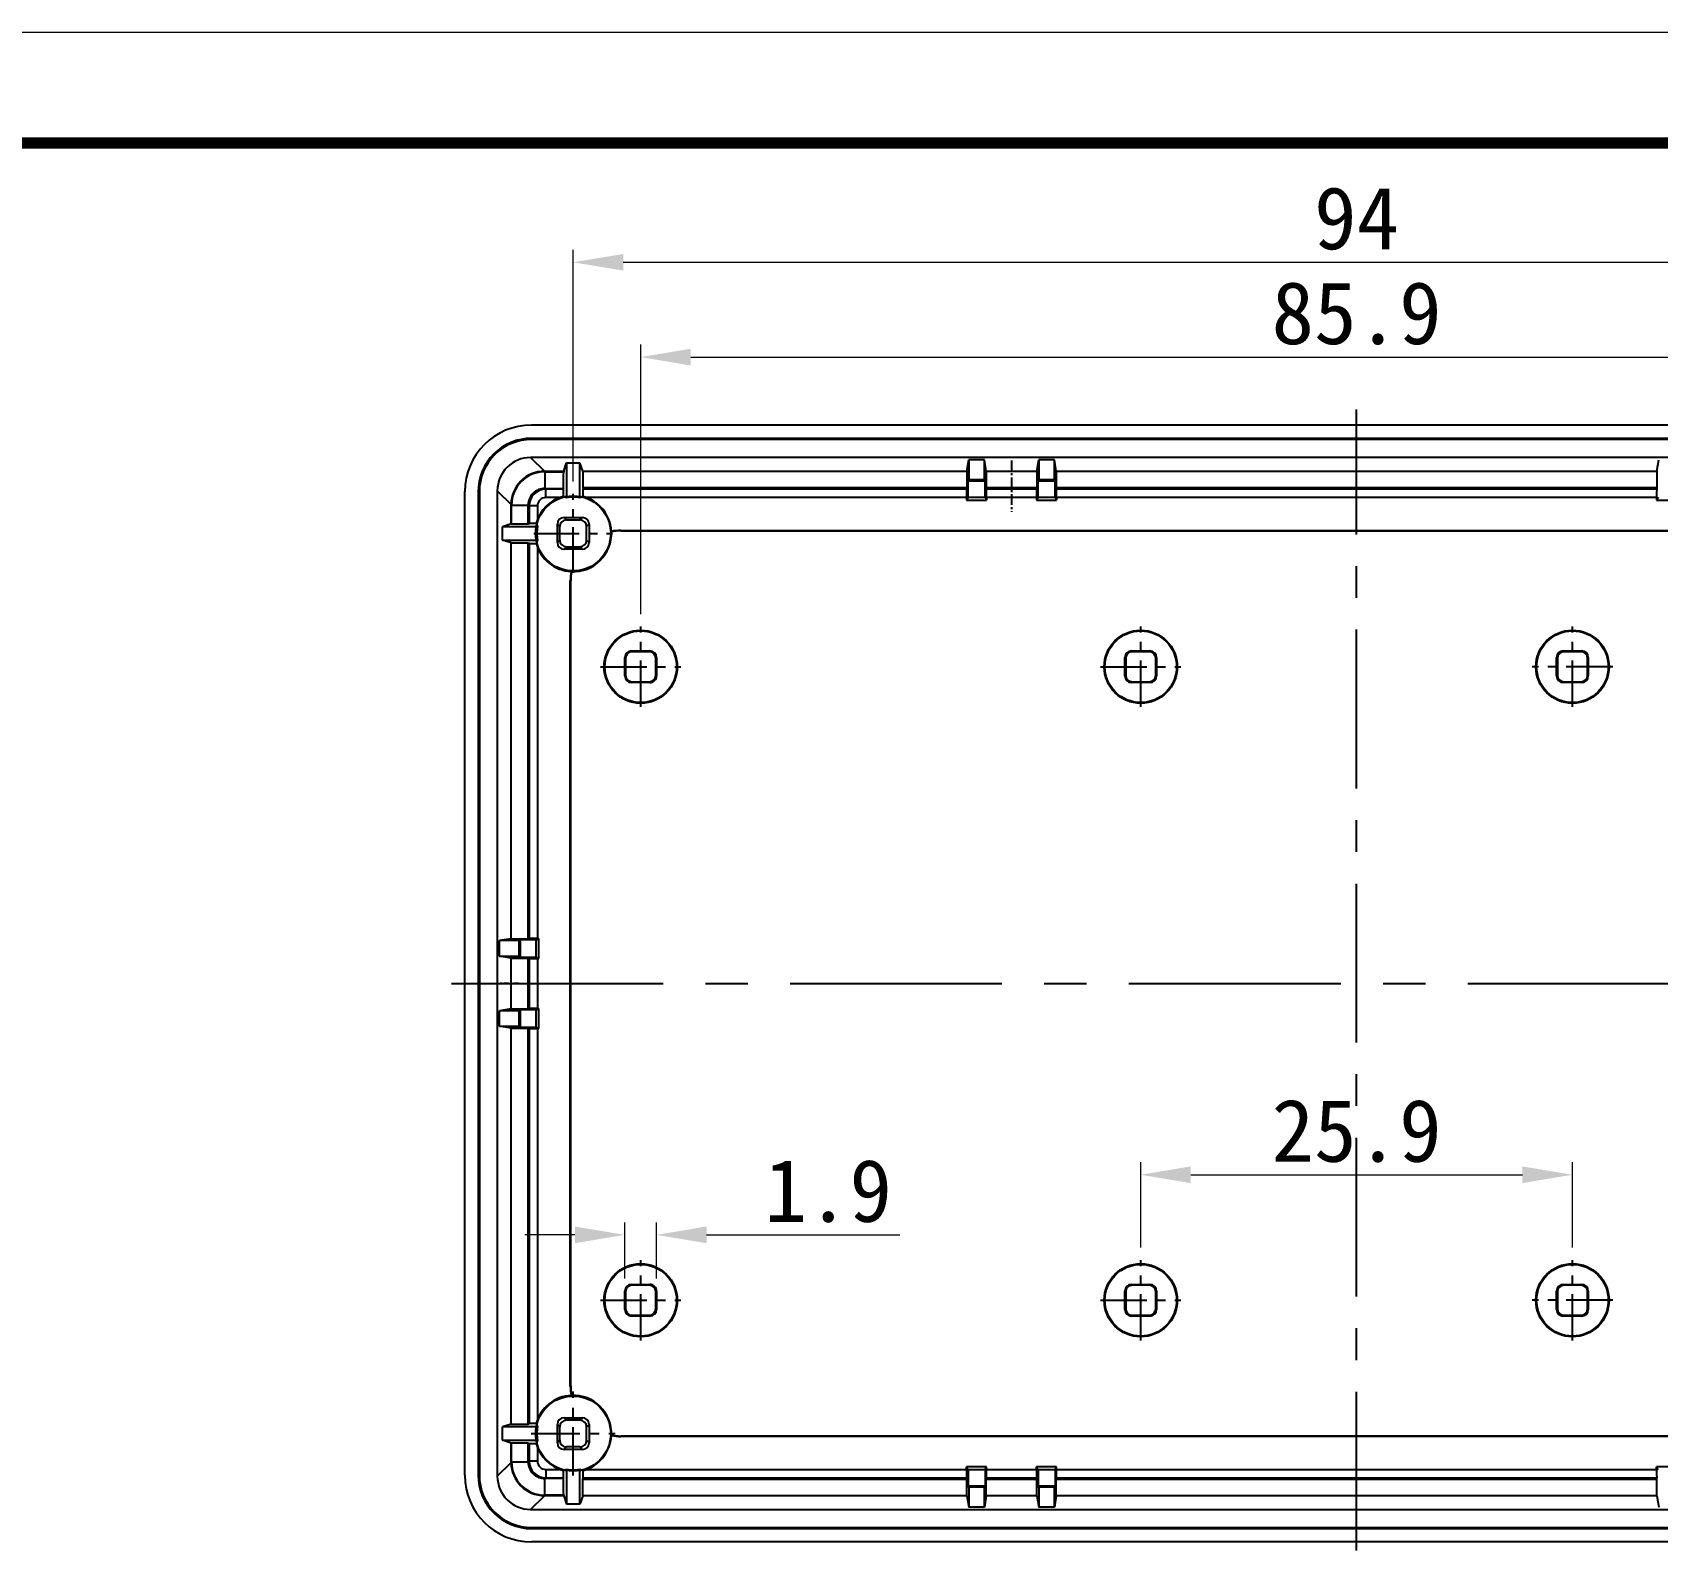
# Model space of a CAD drawing. Header units: millimetres. Extents: x 1396 to 1781, y -411 to -144.
# Drawn here: x 1600.2 to 1697.7, y -235.1 to -143.7 of the extents above; entities that cross this region are included whole.
import ezdxf

# ---------------------------------------------------------------- set-up
doc = ezdxf.new("R2010")
doc.units = ezdxf.units.MM
doc.linetypes.add('CENTER', pattern=[50.8, 31.75, -6.35, 6.35, -6.35])
doc.layers.add('dim', color=82, linetype='Continuous', lineweight=9)
doc.layers.add('from', color=7, linetype='Continuous', lineweight=13)
doc.styles.add('宋体', font='SimSun.ttf')
doc.dimstyles.new('YanXiu', dxfattribs={"dimscale": 1.5, "dimtxt": 2.5, "dimasz": 2.2, "dimexe": 0.65, "dimexo": 0.65, "dimgap": 0.5, "dimtad": 1, "dimdsep": 46, "dimtxsty": '宋体', "dimcen": 0, "dimclrd": 3, "dimclre": 3, "dimclrt": 3, "dimazin": 2, "dimtfac": 1, "dimtofl": 0, "dimtmove": 0, "dimatfit": 3, "dimfxl": 1, "dimlwd": 5, "dimlwe": 5, "dimarcsym": 0})

# ---------------------------------------------------------------- blocks, each defined once
blk = doc.blocks.new('*D11')
at = {"layer": 'Defpoints', "color": 0}
for p in [(1722.574, -163.16), (1636.674, -179.32), (1722.574, -179.32)]:
    blk.add_point(p, dxfattribs=at)
at = {"layer": 'dim', "color": 3, "lineweight": 5}
for p, q in [((1636.674, -178.57), (1636.674, -162.41)), ((1722.574, -178.57), (1722.574, -162.41)), ((1639.674, -163.16), (1719.574, -163.16))]:
    blk.add_line(p, q, dxfattribs=at)
at = {"layer": 'dim', "color": 3}
for points in [[(1639.674, -162.66), (1639.674, -163.66), (1636.674, -163.16)], [(1719.574, -162.66), (1719.574, -163.66), (1722.574, -163.16)]]:
    blk.add_solid(points, dxfattribs=at)
at = {"layer": 'dim', "color": 3, "insert": (1679.624, -160.535), "char_height": 3.75, "attachment_point": 5, "style": '宋体'}
blk.add_mtext('85.9', dxfattribs=at)
blk = doc.blocks.new('*D12')
at = {"layer": 'Defpoints', "color": 0}
for p in [(1637.624, -215.811), (1635.724, -219.183), (1637.624, -219.183)]:
    blk.add_point(p, dxfattribs=at)
at = {"layer": 'dim', "color": 3, "lineweight": 5}
for p, q in [((1635.724, -218.433), (1635.724, -215.061)), ((1637.624, -218.433), (1637.624, -215.061)), ((1632.724, -215.811), (1629.724, -215.811)), ((1640.624, -215.811), (1652.227, -215.811))]:
    blk.add_line(p, q, dxfattribs=at)
at = {"layer": 'dim', "color": 3}
for points in [[(1632.724, -215.311), (1632.724, -216.311), (1635.724, -215.811)], [(1640.624, -215.311), (1640.624, -216.311), (1637.624, -215.811)]]:
    blk.add_solid(points, dxfattribs=at)
at = {"layer": 'dim', "color": 3, "insert": (1647.925, -213.186), "char_height": 3.75, "attachment_point": 5, "style": '宋体'}
blk.add_mtext('1.9', dxfattribs=at)
blk = doc.blocks.new('*D17')
at = {"layer": 'Defpoints', "color": 0}
for p in [(1726.624, -157.469), (1632.624, -171.368), (1726.624, -171.209)]:
    blk.add_point(p, dxfattribs=at)
at = {"layer": 'dim', "color": 3, "lineweight": 5}
for p, q in [((1632.624, -170.618), (1632.624, -156.72)), ((1726.624, -170.46), (1726.624, -156.72)), ((1635.624, -157.469), (1723.624, -157.469))]:
    blk.add_line(p, q, dxfattribs=at)
at = {"layer": 'dim', "color": 3}
for points in [[(1635.624, -156.969), (1635.624, -157.969), (1632.624, -157.469)], [(1723.624, -156.969), (1723.624, -157.969), (1726.624, -157.469)]]:
    blk.add_solid(points, dxfattribs=at)
at = {"layer": 'dim', "color": 3, "insert": (1679.624, -154.845), "char_height": 3.75, "attachment_point": 5, "style": '宋体'}
blk.add_mtext('94', dxfattribs=at)
blk = doc.blocks.new('*D26')
at = {"layer": 'Defpoints', "color": 0}
for p in [(1692.574, -212.207), (1666.674, -217.32), (1692.574, -217.32)]:
    blk.add_point(p, dxfattribs=at)
at = {"layer": 'dim', "color": 3, "lineweight": 5}
for p, q in [((1666.674, -216.57), (1666.674, -211.457)), ((1692.574, -216.57), (1692.574, -211.457)), ((1669.674, -212.207), (1689.574, -212.207))]:
    blk.add_line(p, q, dxfattribs=at)
at = {"layer": 'dim', "color": 3}
for points in [[(1669.674, -211.707), (1669.674, -212.707), (1666.674, -212.207)], [(1689.574, -211.707), (1689.574, -212.707), (1692.574, -212.207)]]:
    blk.add_solid(points, dxfattribs=at)
at = {"layer": 'dim', "color": 3, "insert": (1679.624, -209.582), "char_height": 3.75, "attachment_point": 5, "style": '宋体'}
blk.add_mtext('25.9', dxfattribs=at)

msp = doc.modelspace()

# ---------------------------------------------------------------- linework, layer by layer
at = {"color": 1, "linetype": 'CENTER', "ltscale": 0.3}
msp.add_line((1679.624, -234.751), (1679.624, -166.309), dxfattribs=at)
at = {"color": 7, "linetype": 'Continuous'}
for p, q in [((1729.125, -167.233), (1630.122, -167.233)), ((1630.124, -168.033), (1630.124, -168.103)), ((1729.124, -168.033), (1630.124, -168.033)), ((1729.124, -168.103), (1630.124, -168.103)), ((1630.071, -169.181), (1630.899, -170.008)), ((1729.176, -169.181), (1630.071, -169.181)), ((1632.053, -170.008), (1632.224, -169.495)), ((1632.224, -169.495), (1632.224, -171.594)), ((1632.224, -169.495), (1633.024, -169.495)), ((1633.024, -171.594), (1633.024, -169.495)), ((1633.195, -170.008), (1633.024, -169.495)), ((1656.239, -170.008), (1656.355, -169.312)), ((1656.355, -169.312), (1656.355, -170.516)), ((1657.293, -169.312), (1656.355, -169.312)), ((1657.293, -170.516), (1657.293, -169.312)), ((1657.409, -170.008), (1657.293, -169.312)), ((1660.439, -170.008), (1660.555, -169.312)), ((1660.555, -169.312), (1660.555, -170.516)), ((1661.493, -169.312), (1660.555, -169.312)), ((1661.493, -170.516), (1661.493, -169.312)), ((1661.609, -170.008), (1661.493, -169.312)), ((1697.639, -170.008), (1697.755, -169.312)), ((1630.899, -170.008), (1632.053, -170.008)), ((1630.925, -170.034), (1630.925, -171.034)), ((1630.925, -170.034), (1632.053, -170.034)), ((1632.053, -170.008), (1632.053, -170.034)), ((1633.195, -170.008), (1633.195, -171.009)), ((1633.195, -170.008), (1656.239, -170.008)), ((1656.239, -170.008), (1656.239, -171.009)), ((1656.355, -170.516), (1656.311, -170.603)), ((1656.311, -171.559), (1656.311, -170.603)), ((1657.336, -170.603), (1656.311, -170.603)), ((1657.293, -170.516), (1656.355, -170.516)), ((1657.293, -170.516), (1657.336, -170.603)), ((1657.336, -171.559), (1657.336, -170.603)), ((1657.409, -170.008), (1657.409, -171.009)), ((1657.409, -170.008), (1660.439, -170.008)), ((1660.439, -170.008), (1660.439, -171.009)), ((1660.555, -170.516), (1660.511, -170.603)), ((1660.511, -171.559), (1660.511, -170.603)), ((1661.536, -170.603), (1660.511, -170.603)), ((1661.493, -170.516), (1660.555, -170.516)), ((1661.493, -170.516), (1661.536, -170.603)), ((1661.536, -171.559), (1661.536, -170.603)), ((1661.609, -170.008), (1661.609, -171.009)), ((1661.609, -170.008), (1697.639, -170.008)), ((1697.639, -170.008), (1697.639, -171.009)), ((1626.124, -230.234), (1626.124, -171.231)), ((1626.924, -171.233), (1626.924, -230.233)), ((1626.924, -171.233), (1626.994, -171.233)), ((1626.994, -171.233), (1626.994, -230.233)), ((1628.072, -171.18), (1628.072, -230.285)), ((1628.072, -171.18), (1628.899, -172.008)), ((1630.925, -171.034), (1630.976, -171.085)), ((1630.925, -171.034), (1632.044, -171.034)), ((1630.976, -171.585), (1630.976, -171.085)), ((1632.027, -171.085), (1630.976, -171.085)), ((1632.044, -171.034), (1632.027, -171.085)), ((1633.195, -171.009), (1633.22, -171.085)), ((1656.239, -171.009), (1633.195, -171.009)), ((1656.226, -171.085), (1633.22, -171.085)), ((1656.311, -171.559), (1656.224, -171.733)), ((1656.239, -171.009), (1656.226, -171.085)), ((1656.311, -171.559), (1657.336, -171.559)), ((1657.336, -171.559), (1657.424, -171.733)), ((1657.409, -171.009), (1657.422, -171.085)), ((1660.439, -171.009), (1657.409, -171.009)), ((1660.426, -171.085), (1657.422, -171.085)), ((1660.511, -171.559), (1660.424, -171.733)), ((1660.439, -171.009), (1660.426, -171.085)), ((1660.511, -171.559), (1661.536, -171.559)), ((1661.536, -171.559), (1661.624, -171.733)), ((1661.609, -171.009), (1661.622, -171.085)), ((1697.639, -171.009), (1661.609, -171.009)), ((1697.626, -171.085), (1661.622, -171.085)), ((1697.711, -171.559), (1697.624, -171.733)), ((1697.639, -171.009), (1697.626, -171.085)), ((1628.899, -173.162), (1628.899, -172.008)), ((1628.925, -173.162), (1628.925, -172.034)), ((1628.925, -172.034), (1629.925, -172.034)), ((1629.925, -173.153), (1629.925, -172.034)), ((1629.925, -172.034), (1629.976, -172.085)), ((1629.976, -172.085), (1629.976, -173.136)), ((1630.476, -172.085), (1629.976, -172.085)), ((1630.476, -172.085), (1630.476, -172.919)), ((1631.81, -171.585), (1630.976, -171.585)), ((1656.224, -171.585), (1633.437, -171.585)), ((1656.224, -171.585), (1656.224, -171.733)), ((1656.224, -171.733), (1657.424, -171.733)), ((1657.424, -171.585), (1657.424, -171.733)), ((1660.424, -171.585), (1657.424, -171.585)), ((1660.424, -171.585), (1660.424, -171.733)), ((1660.424, -171.733), (1661.624, -171.733)), ((1661.624, -171.585), (1661.624, -171.733)), ((1697.624, -171.585), (1661.624, -171.585)), ((1697.624, -171.585), (1697.624, -171.733)), ((1697.624, -171.733), (1698.824, -171.733)), ((1628.899, -173.162), (1628.386, -173.333)), ((1628.386, -174.133), (1628.386, -173.333)), ((1630.485, -173.333), (1628.386, -173.333)), ((1628.899, -173.162), (1628.925, -173.162)), ((1629.925, -173.153), (1629.976, -173.136)), ((1631.674, -174.283), (1631.674, -173.183)), ((1631.82, -173.329), (1631.674, -173.183)), ((1631.82, -174.136), (1631.82, -173.329)), ((1632.22, -172.929), (1632.074, -172.783)), ((1632.074, -172.783), (1633.174, -172.783)), ((1632.22, -172.929), (1633.027, -172.929)), ((1633.027, -172.929), (1633.174, -172.783)), ((1633.427, -173.329), (1633.574, -173.183)), ((1633.427, -174.136), (1633.427, -173.329)), ((1633.574, -173.183), (1633.574, -174.283)), ((1628.899, -174.304), (1628.386, -174.133)), ((1628.386, -174.133), (1630.485, -174.133)), ((1628.899, -198.048), (1628.899, -174.304)), ((1628.899, -174.304), (1629.9, -174.304)), ((1629.9, -174.304), (1629.9, -198.048)), ((1629.9, -174.304), (1629.976, -174.329)), ((1629.976, -174.329), (1629.976, -198.035)), ((1631.82, -174.136), (1631.674, -174.283)), ((1633.574, -174.283), (1633.427, -174.136)), ((1635.476, -173.585), (1635.476, -173.559)), ((1635.476, -173.559), (1723.771, -173.559)), ((1635.476, -173.585), (1723.771, -173.585)), ((1630.476, -174.546), (1630.476, -198.033)), ((1632.22, -174.536), (1632.074, -174.683)), ((1633.174, -174.683), (1632.074, -174.683)), ((1632.22, -174.536), (1633.027, -174.536)), ((1633.174, -174.683), (1633.027, -174.536)), ((1632.45, -224.88), (1632.45, -176.585)), ((1632.476, -176.585), (1632.45, -176.585)), ((1632.476, -224.88), (1632.476, -176.585)), ((1635.724, -182.283), (1635.724, -181.183)), ((1635.724, -181.183), (1635.77, -181.229)), ((1635.77, -181.229), (1635.77, -182.236)), ((1636.124, -180.783), (1636.17, -180.829)), ((1636.124, -180.783), (1637.224, -180.783)), ((1637.177, -180.829), (1636.17, -180.829)), ((1637.224, -180.783), (1637.177, -180.829)), ((1637.624, -181.183), (1637.577, -181.229)), ((1637.577, -182.236), (1637.577, -181.229)), ((1637.624, -181.183), (1637.624, -182.283)), ((1665.724, -182.283), (1665.724, -181.183)), ((1665.77, -181.229), (1665.724, -181.183)), ((1665.77, -181.229), (1665.77, -182.236)), ((1666.17, -180.829), (1666.124, -180.783)), ((1666.124, -180.783), (1667.224, -180.783)), ((1667.177, -180.829), (1666.17, -180.829)), ((1667.224, -180.783), (1667.177, -180.829)), ((1667.624, -181.183), (1667.577, -181.229)), ((1667.577, -182.236), (1667.577, -181.229)), ((1667.624, -181.183), (1667.624, -182.283)), ((1691.624, -181.183), (1691.67, -181.229)), ((1691.624, -182.283), (1691.624, -181.183)), ((1691.67, -181.229), (1691.67, -182.236)), ((1692.024, -180.783), (1692.07, -180.829)), ((1692.024, -180.783), (1693.124, -180.783)), ((1693.077, -180.829), (1692.07, -180.829)), ((1693.077, -180.829), (1693.124, -180.783)), ((1693.477, -181.229), (1693.524, -181.183)), ((1693.477, -182.236), (1693.477, -181.229)), ((1693.524, -181.183), (1693.524, -182.283)), ((1635.724, -182.283), (1635.77, -182.236)), ((1637.577, -182.236), (1637.624, -182.283)), ((1665.724, -182.283), (1665.77, -182.236)), ((1667.624, -182.283), (1667.577, -182.236)), ((1691.624, -182.283), (1691.67, -182.236)), ((1693.524, -182.283), (1693.477, -182.236)), ((1636.124, -182.683), (1636.17, -182.636)), ((1637.224, -182.683), (1636.124, -182.683)), ((1636.17, -182.636), (1637.177, -182.636)), ((1637.177, -182.636), (1637.224, -182.683)), ((1666.124, -182.683), (1666.17, -182.636)), ((1667.224, -182.683), (1666.124, -182.683)), ((1666.17, -182.636), (1667.177, -182.636)), ((1667.224, -182.683), (1667.177, -182.636)), ((1692.024, -182.683), (1692.07, -182.636)), ((1693.124, -182.683), (1692.024, -182.683)), ((1692.07, -182.636), (1693.077, -182.636)), ((1693.124, -182.683), (1693.077, -182.636)), ((1628.899, -198.048), (1628.203, -198.164)), ((1628.203, -199.102), (1628.203, -198.164)), ((1629.355, -198.164), (1628.203, -198.164)), ((1628.899, -198.048), (1629.9, -198.048)), ((1629.355, -198.164), (1629.442, -198.12)), ((1629.355, -198.164), (1629.355, -199.102)), ((1629.442, -198.12), (1629.442, -199.145)), ((1630.398, -198.12), (1629.442, -198.12)), ((1629.9, -198.048), (1629.976, -198.035)), ((1630.398, -198.12), (1630.572, -198.033)), ((1630.398, -199.145), (1630.398, -198.12)), ((1630.476, -198.033), (1630.572, -198.033)), ((1630.572, -199.233), (1630.572, -198.033)), ((1628.899, -199.218), (1628.203, -199.102)), ((1628.203, -199.102), (1629.355, -199.102)), ((1628.899, -202.248), (1628.899, -199.218)), ((1628.899, -199.218), (1629.9, -199.218)), ((1629.355, -199.102), (1629.442, -199.145)), ((1629.442, -199.145), (1630.398, -199.145)), ((1629.9, -199.218), (1629.9, -202.248)), ((1629.9, -199.218), (1629.976, -199.231)), ((1629.976, -199.231), (1629.976, -202.235)), ((1630.398, -199.145), (1630.572, -199.233)), ((1630.476, -199.233), (1630.476, -202.233)), ((1630.476, -199.233), (1630.572, -199.233)), ((1628.899, -202.248), (1628.203, -202.364)), ((1628.203, -203.302), (1628.203, -202.364)), ((1629.355, -202.364), (1628.203, -202.364)), ((1628.899, -202.248), (1629.9, -202.248)), ((1629.355, -202.364), (1629.442, -202.32)), ((1629.355, -202.364), (1629.355, -203.302)), ((1629.442, -202.32), (1629.442, -203.345)), ((1630.398, -202.32), (1629.442, -202.32)), ((1629.9, -202.248), (1629.976, -202.235)), ((1630.398, -202.32), (1630.572, -202.233)), ((1630.398, -203.345), (1630.398, -202.32)), ((1630.476, -202.233), (1630.572, -202.233)), ((1630.572, -203.433), (1630.572, -202.233)), ((1628.899, -203.418), (1628.203, -203.302)), ((1628.203, -203.302), (1629.355, -203.302)), ((1628.899, -227.162), (1628.899, -203.418)), ((1628.899, -203.418), (1629.9, -203.418)), ((1629.355, -203.302), (1629.442, -203.345)), ((1629.442, -203.345), (1630.398, -203.345)), ((1629.9, -203.418), (1629.9, -227.162)), ((1629.9, -203.418), (1629.976, -203.431)), ((1629.976, -203.431), (1629.976, -227.136)), ((1630.398, -203.345), (1630.572, -203.433)), ((1630.476, -203.433), (1630.476, -226.919)), ((1630.476, -203.433), (1630.572, -203.433)), ((1635.724, -220.283), (1635.724, -219.183)), ((1635.724, -219.183), (1635.77, -219.229)), ((1635.77, -219.229), (1635.77, -220.236)), ((1636.124, -218.783), (1636.17, -218.829)), ((1636.124, -218.783), (1637.224, -218.783)), ((1637.177, -218.829), (1636.17, -218.829)), ((1637.177, -218.829), (1637.224, -218.783)), ((1637.577, -219.229), (1637.624, -219.183)), ((1637.577, -220.236), (1637.577, -219.229)), ((1637.624, -219.183), (1637.624, -220.283)), ((1665.724, -219.183), (1665.77, -219.229)), ((1665.724, -220.283), (1665.724, -219.183)), ((1665.77, -219.229), (1665.77, -220.236)), ((1666.124, -218.783), (1667.224, -218.783)), ((1666.124, -218.783), (1666.17, -218.829)), ((1667.177, -218.829), (1666.17, -218.829)), ((1667.224, -218.783), (1667.177, -218.829)), ((1667.624, -219.183), (1667.577, -219.229)), ((1667.577, -220.236), (1667.577, -219.229)), ((1667.624, -219.183), (1667.624, -220.283)), ((1691.624, -220.283), (1691.624, -219.183)), ((1691.624, -219.183), (1691.67, -219.229)), ((1691.67, -219.229), (1691.67, -220.236)), ((1692.024, -218.783), (1692.07, -218.829)), ((1692.024, -218.783), (1693.124, -218.783)), ((1693.077, -218.829), (1692.07, -218.829)), ((1693.124, -218.783), (1693.077, -218.829)), ((1693.524, -219.183), (1693.477, -219.229)), ((1693.477, -220.236), (1693.477, -219.229)), ((1693.524, -219.183), (1693.524, -220.283)), ((1635.724, -220.283), (1635.77, -220.236)), ((1637.624, -220.283), (1637.577, -220.236)), ((1665.77, -220.236), (1665.724, -220.283)), ((1667.624, -220.283), (1667.577, -220.236)), ((1691.624, -220.283), (1691.67, -220.236)), ((1693.477, -220.236), (1693.524, -220.283)), ((1636.124, -220.683), (1636.17, -220.636)), ((1637.224, -220.683), (1636.124, -220.683)), ((1636.17, -220.636), (1637.177, -220.636)), ((1637.224, -220.683), (1637.177, -220.636)), ((1666.17, -220.636), (1666.124, -220.683)), ((1667.224, -220.683), (1666.124, -220.683)), ((1666.17, -220.636), (1667.177, -220.636)), ((1667.224, -220.683), (1667.177, -220.636)), ((1692.024, -220.683), (1692.07, -220.636)), ((1693.124, -220.683), (1692.024, -220.683)), ((1692.07, -220.636), (1693.077, -220.636)), ((1693.077, -220.636), (1693.124, -220.683)), ((1632.476, -224.88), (1632.45, -224.88)), ((1629.9, -227.162), (1629.976, -227.136)), ((1632.22, -226.929), (1632.074, -226.783)), ((1632.074, -226.783), (1633.174, -226.783)), ((1633.027, -226.929), (1632.22, -226.929)), ((1633.174, -226.783), (1633.027, -226.929)), ((1628.899, -227.162), (1628.386, -227.333)), ((1628.386, -228.133), (1628.386, -227.333)), ((1630.485, -227.333), (1628.386, -227.333)), ((1628.899, -227.162), (1629.9, -227.162)), ((1631.82, -227.329), (1631.674, -227.183)), ((1631.674, -228.283), (1631.674, -227.183)), ((1631.82, -228.136), (1631.82, -227.329)), ((1633.574, -227.183), (1633.427, -227.329)), ((1633.427, -228.136), (1633.427, -227.329)), ((1633.574, -227.183), (1633.574, -228.283)), ((1635.476, -227.88), (1635.476, -227.907)), ((1723.771, -227.88), (1635.476, -227.88)), ((1723.771, -227.907), (1635.476, -227.907)), ((1628.899, -228.304), (1628.386, -228.133)), ((1628.386, -228.133), (1630.485, -228.133)), ((1628.899, -229.458), (1628.899, -228.304)), ((1628.899, -228.304), (1628.925, -228.304)), ((1628.925, -229.432), (1628.925, -228.304)), ((1629.925, -229.432), (1629.925, -228.312)), ((1629.925, -228.312), (1629.976, -228.329)), ((1629.976, -228.329), (1629.976, -229.38)), ((1630.476, -228.546), (1630.476, -229.381)), ((1631.82, -228.136), (1631.674, -228.283)), ((1632.22, -228.536), (1632.074, -228.683)), ((1633.174, -228.683), (1632.074, -228.683)), ((1633.027, -228.536), (1632.22, -228.536)), ((1633.027, -228.536), (1633.174, -228.683)), ((1633.427, -228.136), (1633.574, -228.283)), ((1628.072, -230.285), (1628.899, -229.458)), ((1628.925, -229.432), (1629.925, -229.432)), ((1629.925, -229.432), (1629.976, -229.38)), ((1630.476, -229.381), (1629.976, -229.381)), ((1630.976, -229.88), (1630.976, -230.38)), ((1630.976, -229.88), (1631.81, -229.88)), ((1632.224, -229.872), (1632.224, -231.97)), ((1633.024, -231.97), (1633.024, -229.872)), ((1633.437, -229.88), (1656.224, -229.88)), ((1656.311, -229.907), (1656.224, -229.732)), ((1657.424, -229.732), (1656.224, -229.732)), ((1656.224, -229.88), (1656.224, -229.732)), ((1657.336, -229.907), (1656.311, -229.907)), ((1656.311, -229.907), (1656.311, -230.862)), ((1657.336, -229.907), (1657.424, -229.732)), ((1657.336, -229.907), (1657.336, -230.862)), ((1657.424, -229.88), (1657.424, -229.732)), ((1657.424, -229.88), (1660.424, -229.88)), ((1661.624, -229.732), (1660.424, -229.732)), ((1660.511, -229.907), (1660.424, -229.732)), ((1660.424, -229.88), (1660.424, -229.732)), ((1661.536, -229.907), (1660.511, -229.907)), ((1660.511, -229.907), (1660.511, -230.862)), ((1661.536, -229.907), (1661.624, -229.732)), ((1661.536, -229.907), (1661.536, -230.862)), ((1661.624, -229.88), (1661.624, -229.732)), ((1661.624, -229.88), (1697.624, -229.88)), ((1698.824, -229.732), (1697.624, -229.732)), ((1697.711, -229.907), (1697.624, -229.732)), ((1697.624, -229.88), (1697.624, -229.732)), ((1626.924, -230.233), (1626.994, -230.233)), ((1630.925, -230.431), (1630.976, -230.38)), ((1630.925, -231.431), (1630.925, -230.431)), ((1632.044, -230.431), (1630.925, -230.431)), ((1630.976, -230.38), (1632.027, -230.38)), ((1632.044, -230.431), (1632.027, -230.38)), ((1633.195, -230.457), (1633.22, -230.38)), ((1633.195, -231.457), (1633.195, -230.457)), ((1633.195, -230.457), (1656.239, -230.457)), ((1633.22, -230.38), (1656.226, -230.38)), ((1656.239, -230.457), (1656.226, -230.38)), ((1656.239, -231.457), (1656.239, -230.457)), ((1656.355, -230.949), (1656.311, -230.862)), ((1656.311, -230.862), (1657.336, -230.862)), ((1657.293, -230.949), (1656.355, -230.949)), ((1656.355, -230.949), (1656.355, -232.153)), ((1657.293, -230.949), (1657.336, -230.862)), ((1657.293, -232.153), (1657.293, -230.949)), ((1657.409, -230.457), (1657.422, -230.38)), ((1657.409, -230.457), (1660.439, -230.457)), ((1657.409, -231.457), (1657.409, -230.457)), ((1657.422, -230.38), (1660.426, -230.38)), ((1660.439, -230.457), (1660.426, -230.38)), ((1660.439, -231.457), (1660.439, -230.457)), ((1660.511, -230.862), (1661.536, -230.862)), ((1660.555, -230.949), (1660.511, -230.862)), ((1661.493, -230.949), (1660.555, -230.949)), ((1660.555, -230.949), (1660.555, -232.153)), ((1661.493, -230.949), (1661.536, -230.862)), ((1661.493, -232.153), (1661.493, -230.949)), ((1661.609, -230.457), (1661.622, -230.38)), ((1661.609, -230.457), (1697.639, -230.457)), ((1661.609, -231.457), (1661.609, -230.457)), ((1661.622, -230.38), (1697.626, -230.38)), ((1697.639, -230.457), (1697.626, -230.38)), ((1697.639, -231.457), (1697.639, -230.457)), ((1630.071, -232.284), (1630.899, -231.457)), ((1632.053, -231.457), (1630.899, -231.457)), ((1632.053, -231.431), (1630.925, -231.431)), ((1632.053, -231.457), (1632.053, -231.431)), ((1632.053, -231.457), (1632.224, -231.97)), ((1633.024, -231.97), (1632.224, -231.97)), ((1633.195, -231.457), (1633.024, -231.97)), ((1656.239, -231.457), (1633.195, -231.457)), ((1656.239, -231.457), (1656.355, -232.153)), ((1657.409, -231.457), (1657.293, -232.153)), ((1660.439, -231.457), (1657.409, -231.457)), ((1660.439, -231.457), (1660.555, -232.153)), ((1661.609, -231.457), (1661.493, -232.153)), ((1697.639, -231.457), (1661.609, -231.457)), ((1697.639, -231.457), (1697.755, -232.153)), ((1630.071, -232.284), (1729.176, -232.284)), ((1657.293, -232.153), (1656.355, -232.153)), ((1661.493, -232.153), (1660.555, -232.153)), ((1630.124, -233.432), (1630.124, -233.362)), ((1630.124, -233.362), (1729.124, -233.362)), ((1630.124, -233.432), (1729.124, -233.432)), ((1729.125, -234.233), (1630.122, -234.233))]:
    msp.add_line(p, q, dxfattribs=at)
at = {"color": 1, "linetype": 'CENTER', "ltscale": 0.02}
msp.add_line((1658.924, -169.357), (1658.924, -172.446), dxfattribs=at)
at = {"color": 1, "linetype": 'CENTER', "ltscale": 0.086}
for p, q in [((1632.624, -176.098), (1632.624, -171.368)), ((1630.259, -173.733), (1634.989, -173.733))]:
    msp.add_line(p, q, dxfattribs=at)
at = {"color": 1, "linetype": 'CENTER', "ltscale": 0.087745}
for p, q in [((1636.674, -184.146), (1636.674, -179.32)), ((1666.674, -184.146), (1666.674, -179.32)), ((1692.574, -184.146), (1692.574, -179.32)), ((1634.261, -181.733), (1639.087, -181.733)), ((1664.261, -181.733), (1669.087, -181.733)), ((1694.987, -181.733), (1690.161, -181.733)), ((1636.674, -222.146), (1636.674, -217.32)), ((1666.674, -222.146), (1666.674, -217.32)), ((1692.574, -222.146), (1692.574, -217.32)), ((1634.261, -219.733), (1639.087, -219.733)), ((1664.261, -219.733), (1669.087, -219.733)), ((1694.987, -219.733), (1690.161, -219.733))]:
    msp.add_line(p, q, dxfattribs=at)
at = {"color": 1, "linetype": 'CENTER', "ltscale": 0.4}
msp.add_line((1625.328, -200.733), (1734.555, -200.733), dxfattribs=at)
at = {"color": 1, "linetype": 'CENTER', "ltscale": 0.009214}
msp.add_line((1629.355, -200.733), (1628.203, -200.733), dxfattribs=at)
at = {"color": 1, "linetype": 'CENTER', "ltscale": 0.09176}
for p, q in [((1632.624, -230.256), (1632.624, -225.209)), ((1630.1, -227.733), (1635.147, -227.733))]:
    msp.add_line(p, q, dxfattribs=at)
at = {"color": 7, "linetype": 'Continuous'}
for centre, radius in [((1632.624, -173.733), 2.25), ((1636.674, -181.733), 2.194), ((1636.674, -181.733), 2.15), ((1666.674, -181.733), 2.194), ((1666.674, -181.733), 2.15), ((1692.574, -181.733), 2.194), ((1692.574, -181.733), 2.15), ((1636.674, -219.733), 2.194), ((1636.674, -219.733), 2.15), ((1666.674, -219.733), 2.194), ((1666.674, -219.733), 2.15), ((1692.574, -219.733), 2.194), ((1692.574, -219.733), 2.15), ((1632.624, -227.733), 2.25)]:
    msp.add_circle(centre, radius, dxfattribs=at)
for centre, radius, start, end in [((1630.123, -171.232), 3.199, 89.99511, 180.00489), ((1630.123, -171.232), 3.129, 89.995, 180.005), ((1630.925, -172.034), 1.999, 89.99398, 180.00679), ((1630.924, -172.033), 0.999, 89.93746, 180.06288), ((1630.976, -172.085), 1, 90.01373, 179.98038), ((1632.622, -173.728), 2.292, 105.15, 164.84938), ((1632.624, -173.733), 2.176, 79.40834, 100.59166), ((1632.625, -173.729), 2.292, 3.0428, 74.84938), ((1630.976, -172.085), 0.5, 89.9931, 180.0069), ((1632.624, -173.733), 2.176, 169.40834, 190.59166), ((1632.619, -173.734), 2.292, 195.15, 266.9572), ((1632.624, -173.733), 2.294, 267.6269, 2.3731), ((1635.476, -176.585), 3, 90, 100.76257), ((1632.549, -173.506), 2.371, 356.80886, 357.46037), ((1635.476, -176.585), 3.026, 90, 100.64232), ((1635.476, -176.585), 3.026, 169.35768, 180), ((1635.476, -176.585), 3, 169.23743, 180), ((1632.397, -173.658), 2.371, 272.53963, 273.19114), ((1637.224, -182.283), 0.4, 269.9991, 0.0009), ((1637.224, -219.183), 0.4, 359.9991, 90.0009), ((1635.476, -224.88), 3.026, 180, 190.64232), ((1635.476, -224.88), 3, 180, 190.76257), ((1632.62, -227.731), 2.292, 93.0428, 164.84938), ((1632.397, -227.808), 2.371, 86.80886, 87.46037), ((1632.624, -227.733), 2.294, 357.6269, 92.3731), ((1632.624, -227.733), 2.176, 169.40834, 190.59166), ((1632.625, -227.737), 2.292, 285.15, 356.9572), ((1635.476, -224.88), 3, 259.23743, 270), ((1632.549, -227.96), 2.371, 2.53963, 3.19114), ((1635.476, -224.88), 3.026, 259.35768, 270), ((1632.619, -227.734), 2.292, 195.15, 254.84938), ((1630.925, -229.432), 1.999, 179.994, 270.00684), ((1630.924, -229.433), 0.999, 179.93746, 270.06288), ((1630.976, -229.38), 1, 180.01373, 269.98038), ((1630.976, -229.381), 0.5, 179.9931, 270.0069), ((1632.624, -227.733), 2.176, 259.40834, 280.59166), ((1630.123, -230.233), 3.199, 179.99509, 270.00491), ((1630.123, -230.233), 3.129, 179.99499, 270.00501)]:
    msp.add_arc(centre, radius, start, end, dxfattribs=at)
for centre, major_axis, ratio, start_param, end_param in [((1630.125, -171.234), (2.83, -2.83), 0.999315, 2.356537, 3.926648), ((1630.073, -171.182), (-1.415, 1.415), 0.999315, -0.785056, 0.785056), ((1630.9, -172.009), (-1.415, 1.415), 0.999315, -0.785056, 0.785056), ((1632.044, -170.034), (0, 1), 0.008727, -3.115413, -1.570796), ((1632.027, -171.585), (0, 0.5), 0.008727, 0.02618, 1.432595), ((1630.809, -173.733), (3.025, 0), 0.800007, 1.084031, 1.157713), ((1634.439, -173.733), (3.025, 0), 0.800007, 1.983879, 2.057561), ((1633.22, -171.585), (0, 0.5), 0.008727, -1.432595, -0.02618), ((1656.226, -171.585), (0, 0.5), 0.004363, 0.02618, 1.570796), ((1657.422, -171.585), (0, 0.5), 0.004363, -1.570796, -0.02618), ((1660.426, -171.585), (0, 0.5), 0.004363, 0.02618, 1.570796), ((1661.622, -171.585), (0, 0.5), 0.004363, -1.570796, -0.02618), ((1697.626, -171.585), (0, 0.5), 0.004363, 0.02618, 1.570796), ((1628.925, -173.153), (1, 0), 0.008727, -1.570796, -0.02618), ((1630.476, -173.136), (0.5, 0), 0.008727, 1.708997, 3.115413), ((1632.624, -171.918), (0, 3.025), 0.800007, -4.299306, -4.225624), ((1632.074, -173.183), (0.283, -0.283), 0.999973, 2.356208, 3.926977), ((1632.22, -173.329), (0.283, -0.283), 0.999973, 2.356208, 3.926977), ((1633.027, -173.329), (-0.283, -0.283), 0.999973, 2.356208, 3.926977), ((1633.174, -173.183), (0.283, 0.283), 0.999973, -0.785384, 0.785384), ((1630.476, -174.329), (0.5, 0), 0.008727, -3.115413, -1.708997), ((1632.624, -175.548), (0, 3.025), 0.800007, 1.084031, 1.157713), ((1632.074, -174.283), (0.283, 0.283), 0.999973, 2.356208, 3.926977), ((1632.22, -174.136), (0.283, 0.283), 0.999973, 2.356208, 3.926977), ((1633.027, -174.136), (0.283, -0.283), 0.999973, -0.785384, 0.785384), ((1633.174, -174.283), (0.283, -0.283), 0.999973, -0.785384, 0.785384), ((1636.124, -181.183), (-0.283, 0.283), 0.999924, -0.78536, 0.78536), ((1636.17, -181.229), (0.283, -0.283), 0.999924, 2.356233, 3.926953), ((1637.177, -181.229), (-0.283, -0.283), 0.999924, 2.356233, 3.926953), ((1637.224, -181.183), (0.283, 0.283), 0.999924, -0.78536, 0.78536), ((1666.124, -181.183), (-0.283, 0.283), 0.999924, -0.78536, 0.78536), ((1666.17, -181.229), (-0.283, 0.283), 0.999924, -0.78536, 0.78536), ((1667.177, -181.229), (-0.283, -0.283), 0.999924, 2.356233, 3.926953), ((1667.224, -181.183), (0.283, 0.283), 0.999924, -0.78536, 0.78536), ((1692.024, -181.183), (-0.283, 0.283), 0.999924, -0.78536, 0.78536), ((1692.07, -181.229), (0.283, -0.283), 0.999924, 2.356233, 3.926953), ((1693.077, -181.229), (0.283, 0.283), 0.999924, -0.78536, 0.78536), ((1693.124, -181.183), (0.283, 0.283), 0.999924, -0.78536, 0.78536), ((1636.124, -182.283), (0.283, 0.283), 0.999924, -3.926953, -2.356233), ((1636.17, -182.236), (0.283, 0.283), 0.999924, 2.356233, 3.926953), ((1637.177, -182.236), (0.283, -0.283), 0.999924, -0.78536, 0.78536), ((1666.124, -182.283), (0.283, 0.283), 0.999924, 2.356233, 3.926953), ((1666.17, -182.236), (0.283, 0.283), 0.999924, 2.356233, 3.926953), ((1667.177, -182.236), (-0.283, 0.283), 0.999924, 2.356233, 3.926953), ((1667.224, -182.283), (0.283, -0.283), 0.999924, -0.78536, 0.78536), ((1692.024, -182.283), (0.283, 0.283), 0.999924, -3.926953, -2.356233), ((1692.07, -182.236), (0.283, 0.283), 0.999924, 2.356233, 3.926953), ((1693.077, -182.236), (-0.283, 0.283), 0.999924, 2.356233, 3.926953), ((1693.124, -182.283), (-0.283, 0.283), 0.999924, -3.926953, -2.356233), ((1630.476, -198.035), (0.5, 0), 0.004363, 1.570796, 3.115413), ((1630.476, -199.231), (0.5, 0), 0.004363, -3.115413, -1.570796), ((1630.476, -202.235), (0.5, 0), 0.004363, 1.570796, 3.115413), ((1630.476, -203.431), (0.5, 0), 0.004363, -3.115413, -1.570796), ((1636.124, -219.183), (-0.283, 0.283), 0.999924, -0.78536, 0.78536), ((1636.17, -219.229), (0.283, -0.283), 0.999924, 2.356233, 3.926953), ((1637.177, -219.229), (0.283, 0.283), 0.999924, -0.78536, 0.78536), ((1666.124, -219.183), (-0.283, 0.283), 0.999924, -0.78536, 0.78536), ((1666.17, -219.229), (0.283, -0.283), 0.999924, 2.356233, 3.926953), ((1667.177, -219.229), (-0.283, -0.283), 0.999924, 2.356233, 3.926953), ((1667.224, -219.183), (0.283, 0.283), 0.999924, -0.78536, 0.78536), ((1692.024, -219.183), (-0.283, 0.283), 0.999924, -0.78536, 0.78536), ((1692.07, -219.229), (0.283, -0.283), 0.999924, 2.356233, 3.926953), ((1693.077, -219.229), (-0.283, -0.283), 0.999924, 2.356233, 3.926953), ((1693.124, -219.183), (0.283, 0.283), 0.999924, -0.78536, 0.78536), ((1636.124, -220.283), (0.283, 0.283), 0.999924, -3.926953, -2.356233), ((1636.17, -220.236), (0.283, 0.283), 0.999924, 2.356233, 3.926953), ((1637.177, -220.236), (-0.283, 0.283), 0.999924, 2.356233, 3.926953), ((1637.224, -220.283), (-0.283, 0.283), 0.999924, -3.926953, -2.356233), ((1666.124, -220.283), (0.283, 0.283), 0.999924, -3.926953, -2.356233), ((1666.17, -220.236), (-0.283, -0.283), 0.999924, -0.78536, 0.78536), ((1667.177, -220.236), (-0.283, 0.283), 0.999924, 2.356233, 3.926953), ((1667.224, -220.283), (-0.283, 0.283), 0.999924, -3.926953, -2.356233), ((1692.024, -220.283), (0.283, 0.283), 0.999924, -3.926953, -2.356233), ((1692.07, -220.236), (0.283, 0.283), 0.999924, 2.356233, 3.926953), ((1693.077, -220.236), (0.283, -0.283), 0.999924, -0.78536, 0.78536), ((1693.124, -220.283), (-0.283, 0.283), 0.999924, -3.926953, -2.356233), ((1630.476, -227.136), (0.5, 0), 0.008727, 1.708997, 3.115413), ((1632.624, -225.918), (0, 3.025), 0.800007, -4.299306, -4.225624), ((1632.074, -227.183), (0.283, -0.283), 0.999973, 2.356208, 3.926977), ((1632.22, -227.329), (0.283, -0.283), 0.999973, 2.356208, 3.926977), ((1633.027, -227.329), (0.283, 0.283), 0.999973, -0.785384, 0.785384), ((1633.174, -227.183), (0.283, 0.283), 0.999973, -0.785384, 0.785384), ((1628.925, -228.312), (1, 0), 0.008727, 0.02618, 1.570796), ((1630.476, -228.329), (0.5, 0), 0.008727, -3.115413, -1.708997), ((1632.624, -229.548), (0, 3.025), 0.800007, 1.084031, 1.157713), ((1632.074, -228.283), (0.283, 0.283), 0.999973, 2.356208, 3.926977), ((1632.22, -228.136), (0.283, 0.283), 0.999973, 2.356208, 3.926977), ((1633.027, -228.136), (-0.283, 0.283), 0.999973, 2.356208, 3.926977), ((1633.174, -228.283), (0.283, -0.283), 0.999973, -0.785384, 0.785384), ((1630.9, -229.456), (1.415, 1.415), 0.999315, 2.356537, 3.926648), ((1630.809, -227.733), (3.025, 0), 0.800007, -1.157713, -1.084031), ((1632.027, -229.88), (0, 0.5), 0.008727, -4.574188, -3.167773), ((1634.439, -227.733), (3.025, 0), 0.800007, -2.057561, -1.983879), ((1633.22, -229.88), (0, 0.5), 0.008727, -3.115413, -1.708997), ((1656.226, -229.88), (0, 0.5), 0.004363, -4.712389, -3.167773), ((1657.422, -229.88), (0, 0.5), 0.004363, -3.115413, -1.570796), ((1660.426, -229.88), (0, 0.5), 0.004363, -4.712389, -3.167773), ((1661.622, -229.88), (0, 0.5), 0.004363, -3.115413, -1.570796), ((1697.626, -229.88), (0, 0.5), 0.004363, -4.712389, -3.167773), ((1630.125, -230.231), (2.83, 2.83), 0.999315, 2.356537, 3.926648), ((1630.073, -230.284), (1.415, 1.415), 0.999315, 2.356537, 3.926648), ((1632.044, -231.431), (0, 1), 0.008727, -1.570796, -0.02618)]:
    msp.add_ellipse(centre, major_axis=major_axis, ratio=ratio, start_param=start_param, end_param=end_param, dxfattribs=at)
at = {"layer": 'from'}
msp.add_lwpolyline([(1395.997, -410.966), (1780.619, -410.966), (1780.619, -143.688), (1395.997, -143.688)], close=True, dxfattribs=at)
at = {"layer": 'from', "const_width": 0.663}
msp.add_lwpolyline([(1402.625, -404.338), (1402.625, -150.317), (1773.991, -150.317), (1773.991, -404.338), (1402.625, -404.338)], dxfattribs=at)

# ---------------------------------------------------------------- dimensions: what is measured, and where the dimension line sits
at = {"layer": 'dim'}
for base, p1, p2, picture, middle in [((1726.624, -157.469), (1632.624, -171.368), (1726.624, -171.209), '*D17', (1679.624, -154.845)), ((1722.574, -163.16), (1636.674, -179.32), (1722.574, -179.32), '*D11', (1679.624, -160.535)), ((1692.574, -212.207), (1666.674, -217.32), (1692.574, -217.32), '*D26', (1679.624, -209.582)), ((1637.624, -215.811), (1635.724, -219.183), (1637.624, -219.183), '*D12', (1647.925, -213.186))]:
    dim = msp.add_linear_dim(base=base, p1=p1, p2=p2, dimstyle='YanXiu', override={"dimasz": 2, "dimexe": 0.49975, "dimexo": 0.49975, "dimgap": 0.49975}, dxfattribs=at)
    dim.commit()
    dim.dimension.update_dxf_attribs({"geometry": picture, "text_midpoint": middle})

doc.saveas('drawing.dxf')
